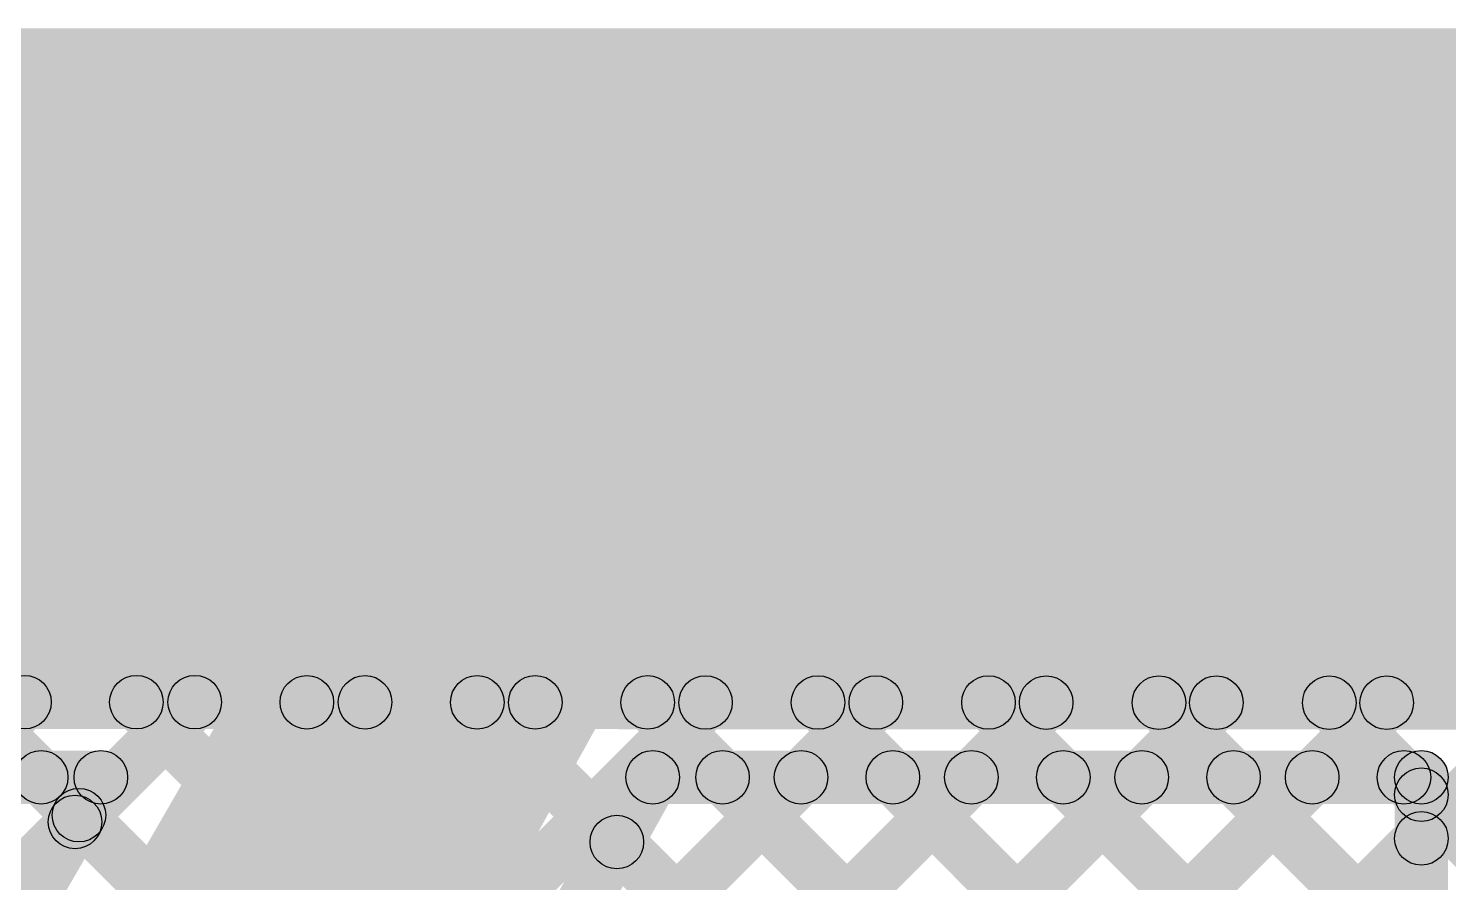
# Model space of a CAD drawing. Header units: millimetres. Extents: x 2.72 to 4.82, y 2.46 to 3.29.
# Drawn here: x 3.2379 to 3.4501, y 3.1594 to 3.287 of the extents above; entities that cross this region are included whole.
import ezdxf

# ---------------------------------------------------------------- set-up
doc = ezdxf.new("R2010")
doc.units = ezdxf.units.MM
doc.header["$MEASUREMENT"] = 0
doc.layers.add('BottomLayer', color=5, linetype='Continuous')
doc.layers.add('TopLayer', color=1, linetype='Continuous')

msp = doc.modelspace()

# ---------------------------------------------------------------- hatches: boundary and pattern name
at = {"layer": 'BottomLayer'}
for points in [[(2.72, 3.18612), (4.81064, 3.18612), (4.81064, 3.287), (2.72, 3.287)], [(3.31403, 3.20232), (3.28631, 3.21832), (3.009, 2.738), (3.03671, 2.722)], [(3.24547, 3.10105), (3.26998, 3.08747), (3.33496, 3.20471), (3.31046, 3.21829)], [(2.8626, 3.17112), (2.8626, 3.17912), (3.24867, 3.17912), (3.24867, 3.17112)], [(3.33114, 3.17112), (3.33114, 3.17912), (3.446, 3.17912), (3.446, 3.17112)], [(3.08719, 2.88742), (3.08026, 2.89142), (3.2452, 3.17712), (3.25213, 3.17312)], [(3.23692, 3.17229), (3.24258, 3.17795), (3.24823, 3.17229), (3.24258, 3.16664)], [(3.31712, 3.14158), (3.31013, 3.14546), (3.32764, 3.17706), (3.33464, 3.17318)], [(3.32233, 3.13848), (3.31667, 3.14414), (3.35048, 3.17795), (3.35614, 3.17229)], [(3.32963, 3.09487), (3.32397, 3.10053), (3.40139, 3.17795), (3.40705, 3.17229)], [(3.3317, 3.1224), (3.32604, 3.12805), (3.37594, 3.17795), (3.38159, 3.17229)], [(3.34357, 3.08336), (3.33792, 3.08901), (3.42685, 3.17795), (3.4325, 3.17229)], [(3.34357, 3.08336), (3.33792, 3.08901), (3.42685, 3.17795), (3.4325, 3.17229)], [(3.33875, 3.17229), (3.3444, 3.17795), (3.44883, 3.07352), (3.44317, 3.06787)], [(3.3642, 3.17229), (3.36986, 3.17795), (3.44883, 3.09898), (3.44317, 3.09332)], [(3.38966, 3.17229), (3.39532, 3.17795), (3.44883, 3.12443), (3.44317, 3.11878)], [(3.41512, 3.17229), (3.42077, 3.17795), (3.44883, 3.14989), (3.44317, 3.14423)], [(3.44057, 3.17229), (3.44623, 3.17795), (3.44883, 3.17535), (3.44317, 3.16969)], [(3.45, 3.04601), (3.442, 3.04601), (3.442, 3.17512), (3.45, 3.17512)], [(2.99307, 2.91104), (2.98741, 2.9167), (3.24199, 3.17128), (3.24765, 3.16562)], [(3.36214, 3.07647), (3.35648, 3.08213), (3.44317, 3.16881), (3.44883, 3.16316)], [(3.32296, 3.16263), (3.32861, 3.16828), (3.4411, 3.05579), (3.43545, 3.05013)]]:
    msp.add_hatch(color=5, dxfattribs=at).paths.add_polyline_path(points)
h = msp.add_hatch(color=5, dxfattribs=at)
edge = h.paths.add_edge_path()
edge.add_arc((3.23975, 3.17512), 0.004, 0, 360)
h = msp.add_hatch(color=5, dxfattribs=at)
edge = h.paths.add_edge_path()
edge.add_arc((3.24867, 3.17512), 0.004, 0, 360)
h = msp.add_hatch(color=5, dxfattribs=at)
edge = h.paths.add_edge_path()
edge.add_arc((3.24867, 3.17512), 0.004, 0, 360)
h = msp.add_hatch(color=5, dxfattribs=at)
edge = h.paths.add_edge_path()
edge.add_arc((3.33114, 3.17512), 0.004, 0, 360)
h = msp.add_hatch(color=5, dxfattribs=at)
edge = h.paths.add_edge_path()
edge.add_arc((3.33114, 3.17512), 0.004, 0, 360)
h = msp.add_hatch(color=5, dxfattribs=at)
edge = h.paths.add_edge_path()
edge.add_arc((3.34158, 3.17512), 0.004, 0, 360)
h = msp.add_hatch(color=5, dxfattribs=at)
edge = h.paths.add_edge_path()
edge.add_arc((3.35331, 3.17512), 0.004, 0, 360)
h = msp.add_hatch(color=5, dxfattribs=at)
edge = h.paths.add_edge_path()
edge.add_arc((3.36703, 3.17512), 0.004, 0, 360)
h = msp.add_hatch(color=5, dxfattribs=at)
edge = h.paths.add_edge_path()
edge.add_arc((3.37876, 3.17512), 0.004, 0, 360)
h = msp.add_hatch(color=5, dxfattribs=at)
edge = h.paths.add_edge_path()
edge.add_arc((3.39249, 3.17512), 0.004, 0, 360)
h = msp.add_hatch(color=5, dxfattribs=at)
edge = h.paths.add_edge_path()
edge.add_arc((3.40422, 3.17512), 0.004, 0, 360)
h = msp.add_hatch(color=5, dxfattribs=at)
edge = h.paths.add_edge_path()
edge.add_arc((3.41794, 3.17512), 0.004, 0, 360)
h = msp.add_hatch(color=5, dxfattribs=at)
edge = h.paths.add_edge_path()
edge.add_arc((3.42968, 3.17512), 0.004, 0, 360)
h = msp.add_hatch(color=5, dxfattribs=at)
edge = h.paths.add_edge_path()
edge.add_arc((3.42968, 3.17512), 0.004, 0, 360)
h = msp.add_hatch(color=5, dxfattribs=at)
edge = h.paths.add_edge_path()
edge.add_arc((3.4434, 3.17512), 0.004, 0, 360)
h = msp.add_hatch(color=5, dxfattribs=at)
edge = h.paths.add_edge_path()
edge.add_arc((3.446, 3.17512), 0.004, 0, 360)
h = msp.add_hatch(color=5, dxfattribs=at)
edge = h.paths.add_edge_path()
edge.add_arc((3.446, 3.17512), 0.004, 0, 360)
h = msp.add_hatch(color=5, dxfattribs=at)
edge = h.paths.add_edge_path()
edge.add_arc((3.446, 3.17252), 0.004, 0, 360)
h = msp.add_hatch(color=5, dxfattribs=at)
edge = h.paths.add_edge_path()
edge.add_arc((3.2454, 3.16947), 0.004, 0, 360)
h = msp.add_hatch(color=5, dxfattribs=at)
edge = h.paths.add_edge_path()
edge.add_arc((3.24482, 3.16845), 0.004, 0, 360)
h = msp.add_hatch(color=5, dxfattribs=at)
edge = h.paths.add_edge_path()
edge.add_arc((3.32578, 3.16545), 0.004, 0, 360)
h = msp.add_hatch(color=5, dxfattribs=at)
edge = h.paths.add_edge_path()
edge.add_arc((3.446, 3.16599), 0.004, 0, 360)
at = {"layer": 'TopLayer'}
for points in [[(2.86831, 3.18251), (2.86831, 3.19051), (4.66796, 3.18973), (4.66796, 3.18173)], [(2.92623, 2.86966), (2.92057, 2.87531), (3.23443, 3.18918), (3.24009, 3.18352)], [(2.99307, 2.91104), (2.98741, 2.9167), (3.25988, 3.18917), (3.26553, 3.18351)], [(3.01031, 2.90283), (3.00466, 2.90849), (3.28532, 3.18915), (3.29098, 3.1835)], [(3.22569, 3.18352), (3.23135, 3.18918), (3.28391, 3.13661), (3.27826, 3.13096)], [(3.24395, 3.11101), (3.23829, 3.11667), (3.31077, 3.18914), (3.31642, 3.18349)], [(3.25116, 3.18351), (3.25681, 3.18917), (3.30241, 3.14357), (3.29676, 3.13791)], [(3.26799, 2.98232), (3.26234, 2.98798), (3.46343, 3.18908), (3.46909, 3.18342)], [(3.27662, 3.1835), (3.28228, 3.18916), (3.41937, 3.05207), (3.41372, 3.04641)], [(3.28781, 3.12942), (3.28215, 3.13508), (3.33621, 3.18913), (3.34187, 3.18348)], [(3.30209, 3.18349), (3.30775, 3.18915), (3.4411, 3.05579), (3.43545, 3.05013)], [(3.32233, 3.13848), (3.31667, 3.14414), (3.36166, 3.18912), (3.36731, 3.18346)], [(3.32663, 3.09187), (3.32098, 3.09753), (3.41255, 3.1891), (3.4182, 3.18344)], [(3.3317, 3.1224), (3.32604, 3.12805), (3.3871, 3.18911), (3.39276, 3.18345)], [(3.32756, 3.18348), (3.33321, 3.18914), (3.46906, 3.05329), (3.4634, 3.04763)], [(3.34207, 3.08186), (3.33641, 3.08751), (3.43799, 3.18909), (3.44365, 3.18343)], [(3.34207, 3.08186), (3.33641, 3.08751), (3.43799, 3.18909), (3.44365, 3.18343)], [(3.35302, 3.18347), (3.35868, 3.18913), (3.48889, 3.05892), (3.48323, 3.05326)], [(3.37849, 3.18346), (3.38415, 3.18911), (3.48902, 3.08424), (3.48337, 3.07858)], [(3.40396, 3.18345), (3.40962, 3.1891), (3.48889, 3.10983), (3.48323, 3.10417)], [(3.42943, 3.18344), (3.43508, 3.18909), (3.47964, 3.14453), (3.47398, 3.13888)]]:
    msp.add_hatch(color=1, dxfattribs=at).paths.add_polyline_path(points)
h = msp.add_hatch(color=1, dxfattribs=at)
edge = h.paths.add_edge_path()
edge.add_arc((3.23726, 3.18635), 0.004, 0, 360)
h = msp.add_hatch(color=1, dxfattribs=at)
edge = h.paths.add_edge_path()
edge.add_arc((3.25399, 3.18634), 0.004, 0, 360)
h = msp.add_hatch(color=1, dxfattribs=at)
edge = h.paths.add_edge_path()
edge.add_arc((3.26271, 3.18634), 0.004, 0, 360)
h = msp.add_hatch(color=1, dxfattribs=at)
edge = h.paths.add_edge_path()
edge.add_arc((3.27945, 3.18633), 0.004, 0, 360)
h = msp.add_hatch(color=1, dxfattribs=at)
edge = h.paths.add_edge_path()
edge.add_arc((3.28815, 3.18633), 0.004, 0, 360)
h = msp.add_hatch(color=1, dxfattribs=at)
edge = h.paths.add_edge_path()
edge.add_arc((3.30492, 3.18632), 0.004, 0, 360)
h = msp.add_hatch(color=1, dxfattribs=at)
edge = h.paths.add_edge_path()
edge.add_arc((3.31359, 3.18632), 0.004, 0, 360)
h = msp.add_hatch(color=1, dxfattribs=at)
edge = h.paths.add_edge_path()
edge.add_arc((3.33039, 3.18631), 0.004, 0, 360)
h = msp.add_hatch(color=1, dxfattribs=at)
edge = h.paths.add_edge_path()
edge.add_arc((3.33904, 3.1863), 0.004, 0, 360)
h = msp.add_hatch(color=1, dxfattribs=at)
edge = h.paths.add_edge_path()
edge.add_arc((3.35585, 3.1863), 0.004, 0, 360)
h = msp.add_hatch(color=1, dxfattribs=at)
edge = h.paths.add_edge_path()
edge.add_arc((3.36448, 3.18629), 0.004, 0, 360)
h = msp.add_hatch(color=1, dxfattribs=at)
edge = h.paths.add_edge_path()
edge.add_arc((3.38132, 3.18629), 0.004, 0, 360)
h = msp.add_hatch(color=1, dxfattribs=at)
edge = h.paths.add_edge_path()
edge.add_arc((3.38993, 3.18628), 0.004, 0, 360)
h = msp.add_hatch(color=1, dxfattribs=at)
edge = h.paths.add_edge_path()
edge.add_arc((3.40679, 3.18627), 0.004, 0, 360)
h = msp.add_hatch(color=1, dxfattribs=at)
edge = h.paths.add_edge_path()
edge.add_arc((3.41537, 3.18627), 0.004, 0, 360)
h = msp.add_hatch(color=1, dxfattribs=at)
edge = h.paths.add_edge_path()
edge.add_arc((3.43225, 3.18626), 0.004, 0, 360)
h = msp.add_hatch(color=1, dxfattribs=at)
edge = h.paths.add_edge_path()
edge.add_arc((3.44082, 3.18626), 0.004, 0, 360)
h = msp.add_hatch(color=1, dxfattribs=at)
edge = h.paths.add_edge_path()
edge.add_arc((3.44082, 3.18626), 0.004, 0, 360)

# ---------------------------------------------------------------- linework, layer by layer
at = {"layer": 'BottomLayer'}
for centre in [(3.23975, 3.17512), (3.24867, 3.17512), (3.24867, 3.17512), (3.33114, 3.17512), (3.33114, 3.17512), (3.34158, 3.17512), (3.35331, 3.17512), (3.36703, 3.17512), (3.37876, 3.17512), (3.39249, 3.17512), (3.40422, 3.17512), (3.41794, 3.17512), (3.42968, 3.17512), (3.42968, 3.17512), (3.4434, 3.17512), (3.446, 3.17512), (3.446, 3.17512), (3.446, 3.17252), (3.2454, 3.16947), (3.24482, 3.16845), (3.32578, 3.16545), (3.446, 3.16599)]:
    msp.add_circle(centre, 0.004, dxfattribs=at)
at = {"layer": 'TopLayer'}
for centre in [(3.23726, 3.18635), (3.25399, 3.18634), (3.26271, 3.18634), (3.27945, 3.18633), (3.28815, 3.18633), (3.30492, 3.18632), (3.31359, 3.18632), (3.33039, 3.18631), (3.33904, 3.1863), (3.35585, 3.1863), (3.36448, 3.18629), (3.38132, 3.18629), (3.38993, 3.18628), (3.40679, 3.18627), (3.41537, 3.18627), (3.43225, 3.18626), (3.44082, 3.18626), (3.44082, 3.18626)]:
    msp.add_circle(centre, 0.004, dxfattribs=at)

doc.saveas('drawing.dxf')
